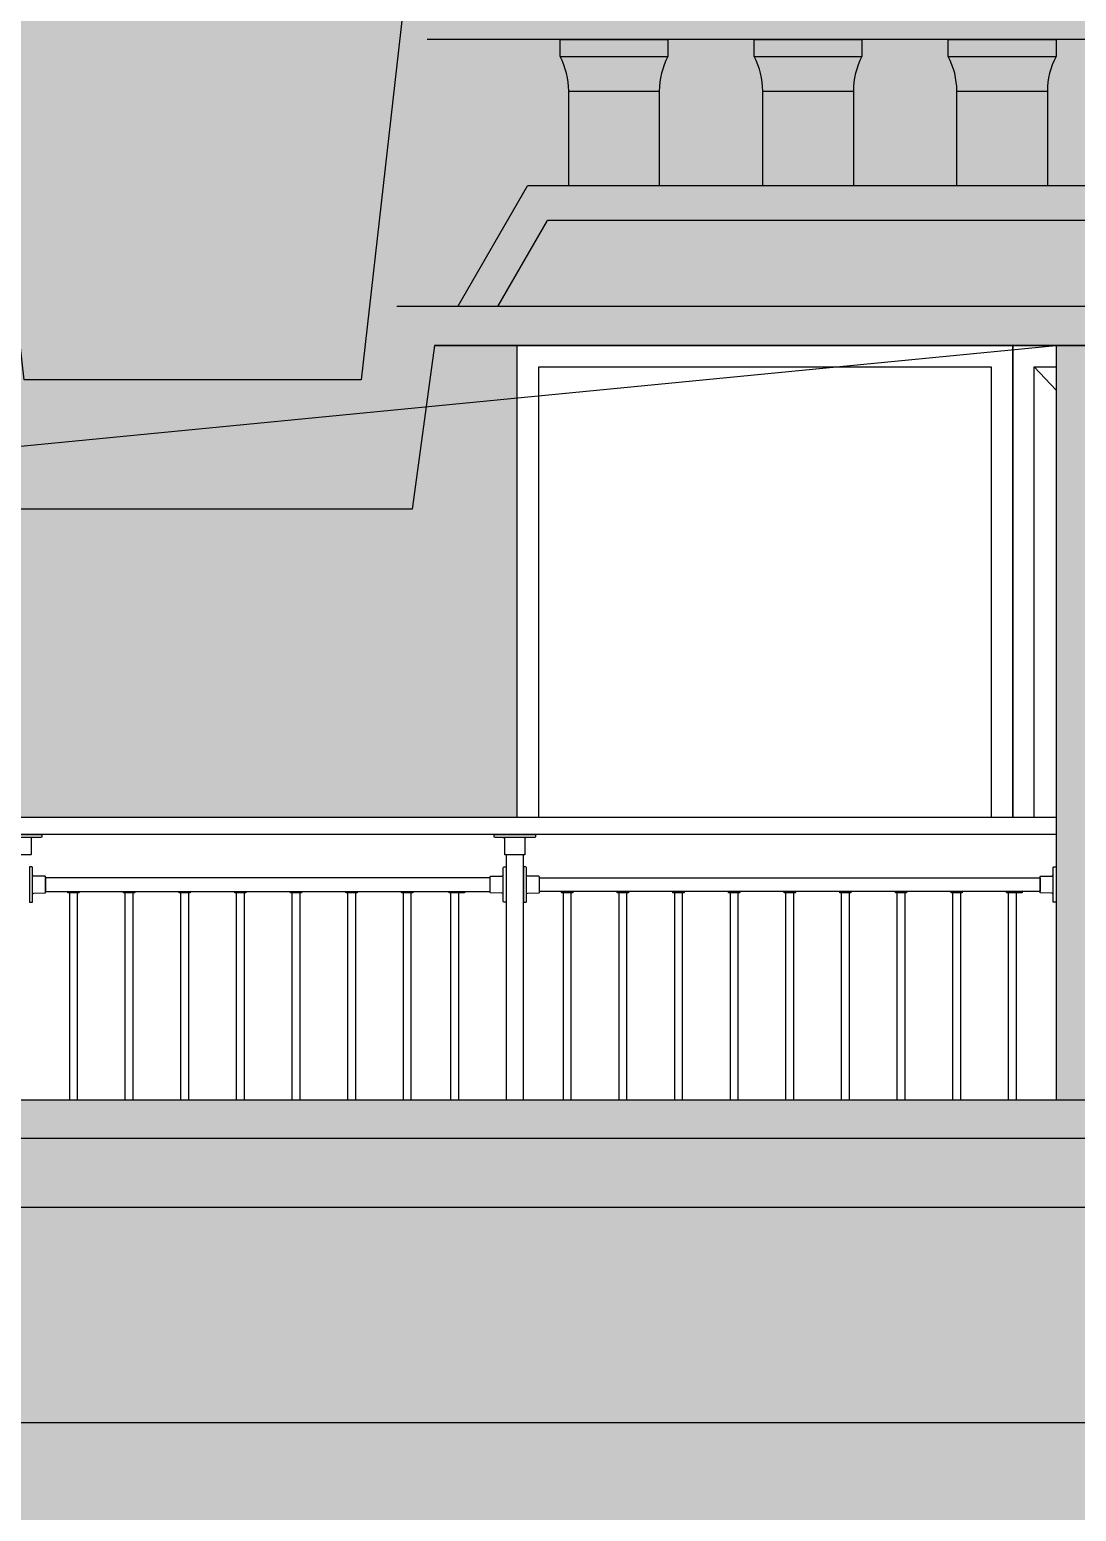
# Model space of a CAD drawing. Extents: x -12446 to 284554, y -295110 to 165007.
# Drawn here: x 18123 to 20551, y -250024 to -246587 of the extents above; entities that cross this region are included whole.
import ezdxf

# ---------------------------------------------------------------- set-up
doc = ezdxf.new("R2010")
doc.units = 0
doc.header["$LTSCALE"] = 1000
doc.linetypes.add('AX-14-E$0$AX-85-M02$0$DASH', pattern=[0.35, 0.25, -0.1])
doc.linetypes.add('AX-14-E$0$DOTE', pattern=[2.4200000000000004, 2, -0.2, 0.02, -0.2])
doc.layers.get('0').update_dxf_attribs({"linetype": 'CONTINUOUS'})
for name, color, linetype in [('A-Anno-Note', 241, 'CONTINUOUS'), ('AX-14-comp-tc$0$AX-T-LMCZ-Z$1$AX-13-E01-E03$0$家具与填充', 251, 'CONTINUOUS'), ('AX-14-comp-tc$0$灰褐色真石漆', 15, 'CONTINUOUS'), ('AX-14-E$0$A-Detl-Fine', 152, 'CONTINUOUS'), ('AX-14-E$0$A-Detl-Medm', 40, 'CONTINUOUS'), ('AX-14-E$0$A-Detl-Patt', 8, 'CONTINUOUS'), ('AX-14-E$0$A-Detl-Thin', 131, 'CONTINUOUS'), ('AX-14-E$0$A-elev-HRAL', 61, 'CONTINUOUS'), ('AX-14-E$0$A-Elev-line1', 53, 'CONTINUOUS'), ('AX-14-E$0$A-Elev-line3', 40, 'CONTINUOUS'), ('AX-14-E$0$栏杆型材', 82, 'CONTINUOUS'), ('AX-14-E$0$阳台栏杆扶手', 82, 'CONTINUOUS')]:
    doc.layers.add(name, color=color, linetype=linetype)
doc.layers.add('AX-14-E$0$A-Grid', color=222, linetype='AX-14-E$0$DOTE', plot=False)
pattern_1 = [(37.50000000000001, (-60483.76636557342, -415276.5949064445), (-1.92003755518086, 58.72958847952108), [0, -46.3296, 0, -51.816, 0, -49.53]), (7.499999999999999, (-60483.76636557342, -415276.5949064445), (53.94279397656031, 86.0190120682025), [0, -24.9936, 0, -41.7576, 0, -16.002]), (327.5, (-60521.25676557343, -415276.5949064445), (94.91908442897494, 0.172462161425484), [0, -15.24, 0, -54.864, 0, -71.628]), (317.5, (-60521.25676557343, -415276.5949064445), (91.62677429667568, 26.75151879086595), [0, -7.62, 0, -35.9664, 0, -41.148])]

# ---------------------------------------------------------------- blocks, each defined once
blk = doc.blocks.new('AX-14-E$0$5S6G45S6G4S6G1S3GS36G4S35G4S56')
at = {"layer": 'AX-14-E$0$A-Detl-Thin'}
for p, q in [((18549.52685550126, 2950.00012890331), (18549.52685550126, 0.0001289033098146319)), ((13750.00013145801, 0.0001289033098146319), (18549.52685400154, 0.0001289033098146319)), ((18549.52685400154, 0.0001289033098146319), (19549.54445777202, -0.05525738530559465))]:
    blk.add_line(p, q, dxfattribs=at)
for points in [[(18499.52685327336, 0.0001289033098146319), (18549.52685400154, 0.0001289033098146319), (18549.52685400154, 645.0001289033098), (18549.52685400154, 645.0001289033098), (18549.52685400154, 855.0001289033098), (18499.52685327336, 855.0001289033098)], [(19249.54445777202, 645.000128903368), (13150.00013295593, 645.000128903368)], [(19549.54445777202, 525.0001289033098), (13150.00013295593, 525.0001289033098)]]:
    blk.add_lwpolyline(points, dxfattribs=at)
blk = doc.blocks.new('AX-14-E$0$32固定座立面')
at = {"layer": 'AX-14-E$0$栏杆型材', "color": 6, "linetype": 'Continuous'}
blk.add_line((-7.000000000029103, -22.48393362967181), (-7.000000000029103, 22.48393362967181), dxfattribs=at)
blk.add_lwpolyline([(-7.000000000029103, -22.48393363013747, 0.4116598905253932), (-9.973820392653579, -19.48404786120226), (-36.00872653194528, -19.25684467663814, -0.411659890479309), (-36.99999999529972, -18.25688275466382), (-36.99999999529972, 18.25688275466382, -0.411659890479309), (-36.00872653194528, 19.25684467663814), (-9.973820392653579, 19.48404786120226, 0.4116598904800121), (-7.000000000029103, 22.48393362967181), (-7.000000000014551, 39.03737757549971, -0.4116598903650479), (-5.017453071239287, 41.03730142168934), (0, 41.08108807232929), (0, -41.08108807232929), (-5.017453071239287, -41.03730142167478, -0.41165989040972), (-7.000000000014551, -39.03737757517956)], format="xyb", close=True, dxfattribs=at)
blk = doc.blocks.new('AX-14-E$0$40固定座立图')
at = {"layer": 'AX-14-E$0$A-elev-HRAL', "color": 6, "linetype": 'Continuous'}
blk.add_line((-26.48393362914794, -7), (26.48393362914794, -6.999999999985447), dxfattribs=at)
blk.add_lwpolyline([(48.03730141787673, -5.017453072752687), (48.08108807106328, 0), (-48.08108807106328, 0), (-48.03730141787673, -5.017453072723583, 0.4116598905572963), (-46.03737757392809, -6.999999999985447), (-26.48393362913339, -7, -0.4116598905270585), (-23.48404786067839, -9.97382039311924), (-23.16957599873422, -46.00872653110127, 0.4116598905130126), (-22.16961407421331, -46.99999999710416), (22.16961407421331, -46.99999999710416, 0.4116598905256279), (23.16957599871967, -46.00872653104306), (23.48404786066385, -9.973820392930064, -0.4116598905116063), (26.48393362913339, -6.999999999985447), (46.03737757392809, -7.000000000014551, 0.4116598905572963)], format="xyb", close=True, dxfattribs=at)
blk = doc.blocks.new('AX-14-E$0$14141415YHTR4H54H56D')
at = {"layer": 'AX-14-E$0$A-Detl-Fine'}
for points in [[(17350.03552281558, 1855.00012890331), (17350.03552281558, 2900.00012890331), (18399.03552281558, 2900.00012890331), (18399.03552281558, 1855.00012890331)], [(18499.03552281558, 1855.00012890331), (18499.03552281558, 2900.00012890331), (18549.52685550126, 2900.00012890331)]]:
    blk.add_lwpolyline(points, dxfattribs=at)
at = {"layer": 'AX-14-E$0$A-Detl-Patt', "linetype": 'AX-14-E$0$AX-85-M02$0$DASH'}
blk.add_lwpolyline([(18499.03552281558, 2900.00012890331), (18549.52685550126, 2845.705909999029)], dxfattribs=at)
at = {"layer": 'AX-14-E$0$A-Detl-Thin'}
for p, q in [((18549.52685550126, 2950.00012890331), (18549.52685550126, 0.0001289033098146319)), ((13800.00013295768, 855.0001289033098), (18499.52685327336, 855.0001289033098))]:
    blk.add_line(p, q, dxfattribs=at)
for points in [[(17300.03552281558, 1855.00012890331), (17300.03552281558, 2950.00012890331), (18449.03552281558, 2950.00012890331), (18449.03552281558, 1855.00012890331)], [(18449.03552281558, 1855.00012890331), (18449.03552281558, 2950.00012890331), (18549.52685550126, 2950.00012890331)], [(18549.52685327336, 1855.00012890331), (18549.52685327336, 855.0001289033098)], [(18499.52685327336, 0.0001289033098146319), (18549.52685400154, 0.0001289033098146319), (18549.52685400154, 645.0001289033098), (18549.52685400154, 645.0001289033098), (18549.52685400154, 855.0001289033098), (18499.52685327336, 855.0001289033098)], [(13750.00013145801, 755.0001289033098), (18549.52685400154, 755.0001289033098)], [(19249.54445777202, 645.000128903368), (13150.00013295593, 645.000128903368)], [(19549.54445777202, 525.0001289033098), (13150.00013295593, 525.0001289033098)]]:
    blk.add_lwpolyline(points, dxfattribs=at)
at = {"layer": 'AX-14-E$0$A-elev-HRAL', "ltscale": 10}
for points in [[(16283.55357358916, 1683.00012890331, -0.4142135623730951), (16284.05357358916, 1682.50012890331), (16284.05357358916, 1680.50012890331, -0.4142135623730951), (16283.55357358916, 1680.00012890331), (16258.55357358916, 1680.00012890331, -0.4142135623730951), (16258.05357358916, 1680.50012890331), (16258.05357358916, 1682.50012890331, -0.4142135623730951), (16258.55357358916, 1683.00012890331)], [(16412.55357358916, 1683.00012890331, -0.4142135623730951), (16413.05357358916, 1682.50012890331), (16413.05357358916, 1680.50012890331, -0.4142135623730951), (16412.55357358916, 1680.00012890331), (16387.55357358916, 1680.00012890331, -0.4142135623730951), (16387.05357358916, 1680.50012890331), (16387.05357358916, 1682.50012890331, -0.4142135623730951), (16387.55357358916, 1683.00012890331)], [(16541.55357358916, 1683.00012890331, -0.4142135623730951), (16542.05357358916, 1682.50012890331), (16542.05357358916, 1680.50012890331, -0.4142135623730951), (16541.55357358916, 1680.00012890331), (16516.55357358916, 1680.00012890331, -0.4142135623730951), (16516.05357358916, 1680.50012890331), (16516.05357358916, 1682.50012890331, -0.4142135623730951), (16516.55357358916, 1683.00012890331)], [(16670.55357358916, 1683.00012890331, -0.4142135623730951), (16671.05357358916, 1682.50012890331), (16671.05357358916, 1680.50012890331, -0.4142135623730951), (16670.55357358916, 1680.00012890331), (16645.55357358916, 1680.00012890331, -0.4142135623730951), (16645.05357358916, 1680.50012890331), (16645.05357358916, 1682.50012890331, -0.4142135623730951), (16645.55357358916, 1683.00012890331)], [(16799.55357358916, 1683.00012890331, -0.4142135623730951), (16800.05357358916, 1682.50012890331), (16800.05357358916, 1680.50012890331, -0.4142135623730951), (16799.55357358916, 1680.00012890331), (16774.55357358916, 1680.00012890331, -0.4142135623730951), (16774.05357358916, 1680.50012890331), (16774.05357358916, 1682.50012890331, -0.4142135623730951), (16774.55357358916, 1683.00012890331)], [(16928.55357358916, 1683.00012890331, -0.4142135623730951), (16929.05357358916, 1682.50012890331), (16929.05357358916, 1680.50012890331, -0.4142135623730951), (16928.55357358916, 1680.00012890331), (16903.55357358916, 1680.00012890331, -0.4142135623730951), (16903.05357358916, 1680.50012890331), (16903.05357358916, 1682.50012890331, -0.4142135623730951), (16903.55357358916, 1683.00012890331)], [(17057.55357358916, 1683.00012890331, -0.4142135623730951), (17058.05357358916, 1682.50012890331), (17058.05357358916, 1680.50012890331, -0.4142135623730951), (17057.55357358916, 1680.00012890331), (17032.55357358916, 1680.00012890331, -0.4142135623730951), (17032.05357358916, 1680.50012890331), (17032.05357358916, 1682.50012890331, -0.4142135623730951), (17032.55357358916, 1683.00012890331)], [(17177.55357358916, 1683.000128903368, -0.4142135623730951), (17178.05357358916, 1682.500128903368), (17178.05357358916, 1680.500128903368, -0.4142135623730951), (17177.55357358916, 1680.000128903368), (17142.55357358916, 1680.00012890331, -0.4142135623730951), (17142.05357358916, 1680.50012890331), (17142.05357358916, 1682.50012890331, -0.4142135623730951), (17142.55357358916, 1683.00012890331)], [(17428.55357358916, 1683.00012890331, -0.4142135623730951), (17429.05357358916, 1682.50012890331), (17429.05357358916, 1680.50012890331, -0.4142135623730951), (17428.55357358916, 1680.00012890331), (17403.55357358916, 1680.00012890331, -0.4142135623730951), (17403.05357358916, 1680.50012890331), (17403.05357358916, 1682.50012890331, -0.4142135623730951), (17403.55357358916, 1683.00012890331)], [(17557.55357358916, 1683.00012890331, -0.4142135623730951), (17558.05357358916, 1682.50012890331), (17558.05357358916, 1680.50012890331, -0.4142135623730951), (17557.55357358916, 1680.00012890331), (17532.55357358916, 1680.00012890331, -0.4142135623730951), (17532.05357358916, 1680.50012890331), (17532.05357358916, 1682.50012890331, -0.4142135623730951), (17532.55357358916, 1683.00012890331)], [(17686.55357358916, 1683.00012890331, -0.4142135623730951), (17687.05357358916, 1682.50012890331), (17687.05357358916, 1680.50012890331, -0.4142135623730951), (17686.55357358916, 1680.00012890331), (17661.55357358916, 1680.00012890331, -0.4142135623730951), (17661.05357358916, 1680.50012890331), (17661.05357358916, 1682.50012890331, -0.4142135623730951), (17661.55357358916, 1683.00012890331)], [(17815.55357358916, 1683.00012890331, -0.4142135623730951), (17816.05357358916, 1682.50012890331), (17816.05357358916, 1680.50012890331, -0.4142135623730951), (17815.55357358916, 1680.00012890331), (17790.55357358916, 1680.00012890331, -0.4142135623730951), (17790.05357358916, 1680.50012890331), (17790.05357358916, 1682.50012890331, -0.4142135623730951), (17790.55357358916, 1683.00012890331)], [(17944.55357358916, 1683.00012890331, -0.4142135623730951), (17945.05357358916, 1682.50012890331), (17945.05357358916, 1680.50012890331, -0.4142135623730951), (17944.55357358916, 1680.00012890331), (17919.55357358916, 1680.00012890331, -0.4142135623730951), (17919.05357358916, 1680.50012890331), (17919.05357358916, 1682.50012890331, -0.4142135623730951), (17919.55357358916, 1683.00012890331)], [(18073.55357358916, 1683.00012890331, -0.4142135623730951), (18074.05357358916, 1682.50012890331), (18074.05357358916, 1680.50012890331, -0.4142135623730951), (18073.55357358916, 1680.00012890331), (18048.55357358916, 1680.00012890331, -0.4142135623730951), (18048.05357358916, 1680.50012890331), (18048.05357358916, 1682.50012890331, -0.4142135623730951), (18048.55357358916, 1683.00012890331)], [(18202.55357358916, 1683.00012890331, -0.4142135623730951), (18203.05357358916, 1682.50012890331), (18203.05357358916, 1680.50012890331, -0.4142135623730951), (18202.55357358916, 1680.00012890331), (18177.55357358916, 1680.00012890331, -0.4142135623730951), (18177.05357358916, 1680.50012890331), (18177.05357358916, 1682.50012890331, -0.4142135623730951), (18177.55357358916, 1683.00012890331)], [(18331.55357358916, 1683.00012890331, -0.4142135623730951), (18332.05357358916, 1682.50012890331), (18332.05357358916, 1680.50012890331, -0.4142135623730951), (18331.55357358916, 1680.00012890331), (18306.55357358916, 1680.00012890331, -0.4142135623730951), (18306.05357358916, 1680.50012890331), (18306.05357358916, 1682.50012890331, -0.4142135623730951), (18306.55357358916, 1683.00012890331)], [(18470.55357358916, 1683.000128903368, -0.4142135623730951), (18471.05357358916, 1682.500128903368), (18471.05357358916, 1680.500128903368, -0.4142135623730951), (18470.55357358916, 1680.000128903368), (18435.55357358916, 1680.00012890331, -0.4142135623730951), (18435.05357358916, 1680.50012890331), (18435.05357358916, 1682.50012890331, -0.4142135623730951), (18435.55357358916, 1683.00012890331)], [(16283.55357358916, 917.000128903368, 0.4142135623730951), (16284.05357358916, 917.500128903368), (16284.05357358916, 919.500128903368, 0.4142135623730951), (16283.55357358916, 920.000128903368), (16258.55357358916, 920.000128903368, 0.4142135623730951), (16258.05357358916, 919.500128903368), (16258.05357358916, 917.500128903368, 0.4142135623730951), (16258.55357358916, 917.000128903368)], [(16412.55357358916, 917.000128903368, 0.4142135623730951), (16413.05357358916, 917.500128903368), (16413.05357358916, 919.500128903368, 0.4142135623730951), (16412.55357358916, 920.000128903368), (16387.55357358916, 920.000128903368, 0.4142135623730951), (16387.05357358916, 919.500128903368), (16387.05357358916, 917.500128903368, 0.4142135623730951), (16387.55357358916, 917.000128903368)], [(16541.55357358916, 917.000128903368, 0.4142135623730951), (16542.05357358916, 917.500128903368), (16542.05357358916, 919.500128903368, 0.4142135623730951), (16541.55357358916, 920.000128903368), (16516.55357358916, 920.000128903368, 0.4142135623730951), (16516.05357358916, 919.500128903368), (16516.05357358916, 917.500128903368, 0.4142135623730951), (16516.55357358916, 917.000128903368)], [(16670.55357358916, 917.000128903368, 0.4142135623730951), (16671.05357358916, 917.500128903368), (16671.05357358916, 919.500128903368, 0.4142135623730951), (16670.55357358916, 920.000128903368), (16645.55357358916, 920.000128903368, 0.4142135623730951), (16645.05357358916, 919.500128903368), (16645.05357358916, 917.500128903368, 0.4142135623730951), (16645.55357358916, 917.000128903368)], [(16799.55357358916, 917.000128903368, 0.4142135623730951), (16800.05357358916, 917.500128903368), (16800.05357358916, 919.500128903368, 0.4142135623730951), (16799.55357358916, 920.000128903368), (16774.55357358916, 920.000128903368, 0.4142135623730951), (16774.05357358916, 919.500128903368), (16774.05357358916, 917.500128903368, 0.4142135623730951), (16774.55357358916, 917.000128903368)], [(16928.55357358916, 917.000128903368, 0.4142135623730951), (16929.05357358916, 917.500128903368), (16929.05357358916, 919.500128903368, 0.4142135623730951), (16928.55357358916, 920.000128903368), (16903.55357358916, 920.000128903368, 0.4142135623730951), (16903.05357358916, 919.500128903368), (16903.05357358916, 917.500128903368, 0.4142135623730951), (16903.55357358916, 917.000128903368)], [(17057.55357358916, 917.000128903368, 0.4142135623730951), (17058.05357358916, 917.500128903368), (17058.05357358916, 919.500128903368, 0.4142135623730951), (17057.55357358916, 920.000128903368), (17032.55357358916, 920.000128903368, 0.4142135623730951), (17032.05357358916, 919.500128903368), (17032.05357358916, 917.500128903368, 0.4142135623730951), (17032.55357358916, 917.000128903368)], [(17177.55357358916, 917.000128903368, 0.4142135623730951), (17178.05357358916, 917.500128903368), (17178.05357358916, 919.500128903368, 0.4142135623730951), (17177.55357358916, 920.000128903368), (17142.55357358916, 920.000128903368, 0.4142135623730951), (17142.05357358916, 919.500128903368), (17142.05357358916, 917.500128903368, 0.4142135623730951), (17142.55357358916, 917.000128903368)], [(17428.55357358916, 917.000128903368, 0.4142135623730951), (17429.05357358916, 917.500128903368), (17429.05357358916, 919.500128903368, 0.4142135623730951), (17428.55357358916, 920.000128903368), (17403.55357358916, 920.000128903368, 0.4142135623730951), (17403.05357358916, 919.500128903368), (17403.05357358916, 917.500128903368, 0.4142135623730951), (17403.55357358916, 917.000128903368)], [(17557.55357358916, 917.000128903368, 0.4142135623730951), (17558.05357358916, 917.500128903368), (17558.05357358916, 919.500128903368, 0.4142135623730951), (17557.55357358916, 920.000128903368), (17532.55357358916, 920.000128903368, 0.4142135623730951), (17532.05357358916, 919.500128903368), (17532.05357358916, 917.500128903368, 0.4142135623730951), (17532.55357358916, 917.000128903368)], [(17686.55357358916, 917.000128903368, 0.4142135623730951), (17687.05357358916, 917.500128903368), (17687.05357358916, 919.500128903368, 0.4142135623730951), (17686.55357358916, 920.000128903368), (17661.55357358916, 920.000128903368, 0.4142135623730951), (17661.05357358916, 919.500128903368), (17661.05357358916, 917.500128903368, 0.4142135623730951), (17661.55357358916, 917.000128903368)], [(17815.55357358916, 917.000128903368, 0.4142135623730951), (17816.05357358916, 917.500128903368), (17816.05357358916, 919.500128903368, 0.4142135623730951), (17815.55357358916, 920.000128903368), (17790.55357358916, 920.000128903368, 0.4142135623730951), (17790.05357358916, 919.500128903368), (17790.05357358916, 917.500128903368, 0.4142135623730951), (17790.55357358916, 917.000128903368)], [(17944.55357358916, 917.000128903368, 0.4142135623730951), (17945.05357358916, 917.500128903368), (17945.05357358916, 919.500128903368, 0.4142135623730951), (17944.55357358916, 920.000128903368), (17919.55357358916, 920.000128903368, 0.4142135623730951), (17919.05357358916, 919.500128903368), (17919.05357358916, 917.500128903368, 0.4142135623730951), (17919.55357358916, 917.000128903368)], [(18073.55357358916, 917.000128903368, 0.4142135623730951), (18074.05357358916, 917.500128903368), (18074.05357358916, 919.500128903368, 0.4142135623730951), (18073.55357358916, 920.000128903368), (18048.55357358916, 920.000128903368, 0.4142135623730951), (18048.05357358916, 919.500128903368), (18048.05357358916, 917.500128903368, 0.4142135623730951), (18048.55357358916, 917.000128903368)], [(18202.55357358916, 917.000128903368, 0.4142135623730951), (18203.05357358916, 917.500128903368), (18203.05357358916, 919.500128903368, 0.4142135623730951), (18202.55357358916, 920.000128903368), (18177.55357358916, 920.000128903368, 0.4142135623730951), (18177.05357358916, 919.500128903368), (18177.05357358916, 917.500128903368, 0.4142135623730951), (18177.55357358916, 917.000128903368)], [(18331.55357358916, 917.000128903368, 0.4142135623730951), (18332.05357358916, 917.500128903368), (18332.05357358916, 919.500128903368, 0.4142135623730951), (18331.55357358916, 920.000128903368), (18306.55357358916, 920.000128903368, 0.4142135623730951), (18306.05357358916, 919.500128903368), (18306.05357358916, 917.500128903368, 0.4142135623730951), (18306.55357358916, 917.000128903368)], [(18470.55357358916, 917.000128903368, 0.4142135623730951), (18471.05357358916, 917.500128903368), (18471.05357358916, 919.500128903368, 0.4142135623730951), (18470.55357358916, 920.000128903368), (18435.55357358916, 920.000128903368, 0.4142135623730951), (18435.05357358916, 919.500128903368), (18435.05357358916, 917.500128903368, 0.4142135623730951), (18435.55357358916, 917.000128903368)]]:
    blk.add_lwpolyline(points, format="xyb", close=True, dxfattribs=at)
for points in [[(16261.55357358916, 920.000128903368), (16280.55357358916, 920.000128903368), (16280.55357358916, 1680.00012890331), (16261.55357358916, 1680.00012890331)], [(16390.55357358916, 920.000128903368), (16409.55357358916, 920.000128903368), (16409.55357358916, 1680.00012890331), (16390.55357358916, 1680.00012890331)], [(16519.55357358916, 920.000128903368), (16538.55357358916, 920.000128903368), (16538.55357358916, 1680.00012890331), (16519.55357358916, 1680.00012890331)], [(16648.55357358916, 920.000128903368), (16667.55357358916, 920.000128903368), (16667.55357358916, 1680.00012890331), (16648.55357358916, 1680.00012890331)], [(16777.55357358916, 920.000128903368), (16796.55357358916, 920.000128903368), (16796.55357358916, 1680.00012890331), (16777.55357358916, 1680.00012890331)], [(16906.55357358916, 920.000128903368), (16925.55357358916, 920.000128903368), (16925.55357358916, 1680.00012890331), (16906.55357358916, 1680.00012890331)], [(17035.55357358916, 920.000128903368), (17054.55357358916, 920.000128903368), (17054.55357358916, 1680.00012890331), (17035.55357358916, 1680.00012890331)], [(17145.55357358916, 920.000128903368), (17164.55357358916, 920.000128903368), (17164.55357358916, 1680.00012890331), (17145.55357358916, 1680.00012890331)], [(17406.55357358916, 920.000128903368), (17425.55357358916, 920.000128903368), (17425.55357358916, 1680.00012890331), (17406.55357358916, 1680.00012890331)], [(17535.55357358916, 920.000128903368), (17554.55357358916, 920.000128903368), (17554.55357358916, 1680.00012890331), (17535.55357358916, 1680.00012890331)], [(17664.55357358916, 920.000128903368), (17683.55357358916, 920.000128903368), (17683.55357358916, 1680.00012890331), (17664.55357358916, 1680.00012890331)], [(17793.55357358916, 920.000128903368), (17812.55357358916, 920.000128903368), (17812.55357358916, 1680.00012890331), (17793.55357358916, 1680.00012890331)], [(17922.55357358916, 920.000128903368), (17941.55357358916, 920.000128903368), (17941.55357358916, 1680.00012890331), (17922.55357358916, 1680.00012890331)], [(18051.55357358916, 920.000128903368), (18070.55357358916, 920.000128903368), (18070.55357358916, 1680.00012890331), (18051.55357358916, 1680.00012890331)], [(18180.55357358916, 920.000128903368), (18199.55357358916, 920.000128903368), (18199.55357358916, 1680.00012890331), (18180.55357358916, 1680.00012890331)], [(18309.55357358916, 920.000128903368), (18328.55357358916, 920.000128903368), (18328.55357358916, 1680.00012890331), (18309.55357358916, 1680.00012890331)], [(18438.55357358916, 920.000128903368), (18457.55357358916, 920.000128903368), (18457.55357358916, 1680.00012890331), (18438.55357358916, 1680.00012890331)]]:
    blk.add_lwpolyline(points, close=True, dxfattribs=at)
at = {"layer": 'AX-14-E$0$栏杆型材'}
for points in [[(17274.52685327342, 1768.000128906278), (17274.52685327342, 855.0001289033098), (17314.52685327342, 855.0001289033098), (17314.52685327342, 1768.000128906278)], [(16206.5268532687, 1683.00012890331), (17237.52685327813, 1683.00012890331), (17237.52685327813, 1715.000128903368), (16206.5268532687, 1715.000128903368)], [(18512.52685327813, 1683.000128903368), (17351.5268532687, 1683.00012890331), (17351.5268532687, 1715.000128903368), (18512.52685327813, 1715.000128903368)], [(17237.52685327813, 917.000128903368), (16206.5268532687, 917.000128903368), (16206.5268532687, 885.0001289033098), (17237.52685327813, 885.0001289033098)], [(17351.5268532687, 917.000128903368), (18512.52685327813, 917.000128903368), (18512.52685327813, 885.0001289033098), (17351.5268532687, 885.0001289033098)]]:
    blk.add_lwpolyline(points, close=True, dxfattribs=at)
at = {"layer": 'AX-14-E$0$阳台栏杆扶手'}
for p, q in [((18549.52685327336, 1855.00012890331), (15314.32410144174, 1855.00012890331)), ((18549.52685327336, 1815.00012890331), (15314.32410144174, 1815.00012890331))]:
    blk.add_line(p, q, dxfattribs=at)
at = {"layer": 'AX-14-E$0$A-elev-HRAL', "xscale": -1}
for name, p in [('AX-14-E$0$40固定座立图', (16149.52685327348, 1815.000128903368)), ('AX-14-E$0$40固定座立图', (17294.52685327348, 1815.000128903368)), ('AX-14-E$0$32固定座立面', (16169.52685327348, 1699.000128903368)), ('AX-14-E$0$32固定座立面', (17314.52685327348, 1699.000128903368)), ('AX-14-E$0$32固定座立面', (16169.52685327348, 901.000128903368)), ('AX-14-E$0$32固定座立面', (17314.52685327348, 901.000128903368))]:
    blk.add_blockref(name, p, dxfattribs=at)
at = {"layer": 'AX-14-E$0$A-elev-HRAL'}
for p in [(17274.52685327336, 1699.000128903368), (18549.52685327336, 1699.000128903368), (17274.52685327336, 901.000128903368), (18549.52685327336, 901.000128903368)]:
    blk.add_blockref('AX-14-E$0$32固定座立面', p, dxfattribs=at)
blk = doc.blocks.new('AX-14-E$0$GRC券心石')
blk.add_wipeout([(-699.9985665616114, 200), (-699.9985665616114, 9.094947017729282e-13), (-649.9985665616085, 9.094947017729282e-13), (-649.9985665616085, -100.000000000005), (-599.9985665616058, -99.9999999999468), (-409.545749802543, -1499.9999999999418), (609.5451048597167, -1499.9999999999998), (799.9979216187577, -100.00000000006321), (849.9979216186756, -100.000000000005), (849.9979216186756, 9.094947017729282e-13), (899.9979216186784, 9.094947017729282e-13), (899.9979216187027, 200)]).dxf.layer = 'AX-14-E$0$A-Detl-Thin'
for points in [[(-699.9985665616114, 200), (-699.9985665616114, 0), (899.9979216186912, 0), (899.9979216186912, 200)], [(-699.9985665616114, 200), (899.9979216186912, 200)], [(799.9979216186912, -100), (609.5451048596879, -1500), (-409.5457498025498, -1500), (-599.9985665616114, -100)], [(615.7634321563528, -100), (490.7651608519373, -1200), (-290.7658057947992, -1200), (-415.764077099273, -100)]]:
    blk.add_lwpolyline(points)
blk.add_lwpolyline([(-649.9985665616114, 0), (849.9979216186912, 0), (849.9979216186912, -100), (-649.9985665616114, -100)], close=True)
blk = doc.blocks.new('AX-14-E$0$A$C124B0E8F')
blk.add_wipeout([(10700.000301317556, 2263.161154782174), (10700.000301317556, 2173.1611585812716), (10600.000301317572, 2173.1611585812716), (10600.000301317572, 2013.1611585813262), (10650.00030131754, 2013.1611585812316), (10650.000301310152, 1558.1606074524389), (10600.000301317908, 1558.1606074524389), (10600.00201628769, 1163.1607558044925), (10650.002016287322, 1163.1611206919588), (10650.000629716344, 1063.1609382356983), (24050.00041217988, 1063.1609382356983), (24050.000363165265, 1163.1605733480137), (24100.00030115564, 1163.1605733480137), (24100.00030115564, 1513.1606074524389), (24050.0003011546, 1513.1606074524389), (24050.00030115457, 2013.1611585812316), (24100.000301154585, 2013.1611585812316), (24100.000301154585, 2173.1611585812716), (24000.000301154603, 2173.1611585812716), (24000.000301154603, 2263.161154782174)]).dxf.layer = 'AX-14-E$0$A-Detl-Thin'
at = {"layer": 'AX-14-E$0$A-Detl-Medm'}
for p, q in [((10700.00030131757, 2263.161154782167), (24000.00030115459, 2263.161154782167)), ((24000.00030115459, 2173.161158581264), (10700.00030131757, 2173.161158581264)), ((24050.00030115459, 2013.161158581264), (10650.00030131757, 2013.161158581264)), ((24050.00030115459, 1513.160607452446), (10650.00030131757, 1513.160607452446))]:
    blk.add_line(p, q, dxfattribs=at)
blk = doc.blocks.new('AX-14-E$0$A$C2ECB7205')
blk.add_wipeout([(20219.3869767444, 3904.8158065800417), (20219.386976744398, 3814.8158065800308), (20169.486616307164, 3814.8158065800308), (20169.486616307193, 3734.8158065800053), (20156.62222290679, 3734.8158065800126), (20079.486616307076, 3414.8158065802454), (20029.486616307076, 3414.8158065802454), (20029.486616307062, 3374.8158065802327), (20009.486616306902, 3294.815806580278), (19989.486616307066, 3074.8158065797616), (20049.48661630718, 3074.8158065797616), (20049.48661630719, 2994.8158065800108), (19919.538089362304, 2994.8158065800108), (19919.48661630718, 2794.815806580018), (20044.486616306818, 2794.815806580018), (20044.486616306818, 2704.81580658028), (19994.486616328235, 2704.81580658028), (19994.486616328235, 2534.8158065801763), (19944.48661632824, 2374.815806570994), (19944.48661632824, 2004.815806580711), (19894.486617251903, 2004.815806580711), (19894.486617251903, 1854.8158065807147), (19819.537531914582, 1854.8158065796852), (19819.49549345162, 380.0002307862287), (19994.49149016029, 379.9952426623695), (19994.48892492329, 290.00024256304096), (19944.491490160428, 290.00024256304096), (19943.613761247132, 240.00038106035936), (19894.491490160428, 240.00038106035936), (19894.491490160428, 0.0003810603502643062), (19144.491490171982, 0.0003810603502643062), (19144.491490171982, 240.00038106035936), (19094.49149017188, 240.00038106035936), (19094.491490171844, 290.00038106035754), (19044.491490171986, 290.00038106035754), (19044.491490171986, 380.00038106036845), (19219.445448417762, 380.00038106036845), (19219.42237876633, 1854.806419937202), (19144.48661537336, 1854.8158065807147), (19144.486615373396, 2004.815806580711), (19094.486616297472, 2004.815806580711), (19094.486616297472, 2375.4409156209986), (19044.486616297407, 2534.8158065802436), (19044.486616297407, 2704.81580658028), (10583.484782494637, 2705.0002307861996), (10722.243283983373, 3725.000383002276), (10772.243283983371, 3725.000383002276), (10772.243283983371, 3825.0003830022724), (10822.243283983371, 3825.0003830022724), (10822.243283983371, 3904.8158065800417)]).translate(0, 0, -4.88483072430261e-09).dxf.layer = 'AX-14-E$0$A-Detl-Thin'
at = {"layer": 'AX-14-E$0$A-Elev-line1'}
for p, q in [((10974.53808936229, 3374.815806580009, -4.88483072430261e-09), (11224.53808936229, 3374.815806580009, -4.88483072430261e-09)), ((11424.53808936218, 3374.815806580009, -4.88483072430261e-09), (11674.53808936241, 3374.815806580009, -4.88483072430261e-09)), ((11874.53808936218, 3374.815806580009, -4.88483072430261e-09), (12124.53808936229, 3374.815806580009, -4.88483072430261e-09)), ((10994.53808936229, 3294.815806580009, -4.88483072430261e-09), (11204.53808936229, 3294.815806580009, -4.88483072430261e-09)), ((11444.53808936229, 3294.815806580009, -4.88483072430261e-09), (11654.53808936229, 3294.815806580009, -4.88483072430261e-09)), ((11894.53808936229, 3294.815806580009, -4.88483072430261e-09), (12104.53808936229, 3294.815806580009, -4.88483072430261e-09))]:
    blk.add_line(p, q, dxfattribs=at)
at = {"layer": 'AX-14-E$0$A-Elev-line1', "elevation": -4.88483072430261e-09}
for points in [[(10994.53808936229, 3294.815806580009, 0.1231056256176008), (10974.53808936229, 3374.815806580009), (10974.53808936229, 3414.815806580009), (11224.53808936229, 3414.815806580009), (11224.53808936229, 3374.815806580009, 0.1231056256176225), (11204.53808936229, 3294.815806580009), (11204.53808936229, 3074.815806579776), (10994.53808936229, 3074.815806579776)], [(11444.53808936229, 3294.815806580009, 0.1231056256176008), (11424.53808936218, 3374.815806580009), (11424.53808936218, 3414.815806580009), (11674.53808936241, 3414.815806580009), (11674.53808936241, 3374.815806580009, 0.1231056256176225), (11654.53808936229, 3294.815806580009), (11654.53808936229, 3074.815806579776), (11444.53808936229, 3074.815806579776)], [(11894.53808936229, 3294.815806580009, 0.1231056256176008), (11874.53808936218, 3374.815806580009), (11874.53808936218, 3414.815806580009), (12124.53808936229, 3414.815806580009), (12124.53808936229, 3374.815806580009, 0.1231056256176225), (12104.53808936229, 3294.815806580009), (12104.53808936229, 3074.815806579776), (11894.53808936229, 3074.815806579776)]]:
    blk.add_lwpolyline(points, format="xyb", close=True, dxfattribs=at)
at = {"layer": 'AX-14-E$0$A-Elev-line3'}
for p, q in [((19919.53808936229, 3414.815806580242, -4.88483072430261e-09), (10666.39806302925, 3414.815806580242, -4.88483072430261e-09)), ((10737.62664163249, 2794.815806580009, -4.88483072430261e-09), (10899.28471700576, 3074.815806580009, -4.88483072430261e-09)), ((19919.53808936229, 3074.815806580009, -4.88483072430261e-09), (10899.28471700576, 3074.815806580009, -4.88483072430261e-09)), ((10830.00268470307, 2794.815806580009, -4.88483072430261e-09), (10945.47273854105, 2994.815806580009, -4.88483072430261e-09)), ((19919.48661630717, 2994.815806580009, -4.88483072430261e-09), (10945.47273854105, 2994.815806580009, -4.88483072430261e-09)), ((19919.53808936229, 2794.815806580009, -4.88483072430261e-09), (10595.70308920802, 2794.815806580009, -4.88483072430261e-09)), ((20044.48661630682, 2704.815806580242, -4.88483072430261e-09), (10683.45618202531, 2704.815806580242, -4.88483072430261e-09))]:
    blk.add_line(p, q, dxfattribs=at)
blk = doc.blocks.new('AX-14-comp-tc')
at = {"layer": 'AX-14-comp-tc$0$AX-T-LMCZ-Z$1$AX-13-E01-E03$0$家具与填充'}
h = blk.add_hatch(dxfattribs=at)
h.set_pattern_fill('AR-SAND', color=256, scale=24)
h.set_pattern_definition(pattern_1)
h.paths.add_polyline_path([(8252.541649787774, -252541.8819820888), (8252.541649788007, -252631.8819820888), (8302.442010225117, -252632.066560489), (8302.442010225117, -252712.0665604891), (8315.233634426579, -252712.066560489), (8392.442010225117, -253032.0664102147), (17806.84281679973, -253032.0665604888), (17876.22553732418, -253652.0664102149), (17735.61423819637, -253652.0665604891), (17573.95616282322, -253372.0665604891), (8422.442010225117, -253372.0665604893), (8422.442010225117, -253452.0665604891), (8552.442010225117, -253452.0664102149), (8552.442010225117, -253652.0664102149), (8428.702790466923, -253652.0665604891), (8428.702790466923, -253742.0665604888), (8478.702790445503, -253742.0665604888), (17888.66652220706, -253743.518871419), (17940.13815930797, -254121.8818337927), (18759.22901397021, -254121.8818337927), (18810.9233292405, -253741.8819860087), (28271.92867487235, -253742.0665604888), (28271.92867487235, -253652.0665604891), (28146.98014792785, -253652.0665604891), (28146.98014792785, -253452.0665604891), (28276.92867487282, -253452.0664102149), (28276.92867487282, -253372.0664102152), (19130.81545487544, -253372.0665604891), (18969.15737950229, -253652.0665604891), (18813.58541061994, -253652.0665604891), (18897.92880089892, -253032.0665604888), (28306.92867487259, -253032.0664102147), (28384.06428147233, -252712.0664102149), (28396.92867487282, -252712.0665604891), (28396.92867487282, -252632.0665604891), (28446.82903530993, -252632.0665604891), (28446.82903530993, -252542.0665604891), (19149.67920130104, -252541.8818163721), (19149.68446015738, -252421.8818337927), (17549.68797197714, -252421.8818337927), (17549.6827131208, -252542.0665604891)])
h = blk.add_hatch(dxfattribs=at)
h.set_pattern_fill('AR-SAND', color=256, scale=24)
h.set_pattern_definition(pattern_1)
h.paths.add_polyline_path([(8442.442010225117, -253032.0664102147), (8442.442010225117, -253072.0665604888), (8462.44201022535, -253152.0664102149), (8482.442010225117, -253372.0664102138), (17573.95616282322, -253372.0665604891), (17735.61423819637, -253652.0665604891), (17891.18620707872, -253652.0665604891), (17806.84281679973, -253032.0665604888)])
edge = h.paths.add_edge_path()
edge.add_line((28256.92867487259, -253032.0665604888), (28256.92867487262, -253072.0665604888))
edge.add_line((28256.92867487259, -253072.0665604888), (28236.92867487244, -253152.0664102149))
edge.add_line((28236.92867487259, -253152.0664102149), (28216.9286748727, -253372.0664102152))
edge.add_line((28216.92867487259, -253372.0664102152), (19130.81545487547, -253372.0665604891))
edge.add_line((19130.81545487544, -253372.0665604891), (18969.15737950217, -253652.0665604891))
edge.add_line((18969.15737950229, -253652.0665604891), (18813.58541062, -253652.0665604891))
edge.add_line((18813.58541061994, -253652.0665604891), (18897.92880089897, -253032.0665604888))
edge.add_line((18897.92880089892, -253032.0665604888), (28286.06882723187, -253032.0665604854))
h = blk.add_hatch(dxfattribs=at)
h.set_pattern_fill('AR-SAND', color=256, scale=24)
h.set_pattern_definition([(37.50000000000001, (-86572.63727747524, -326606.2126952698), (-1.92003755518086, 58.72958847952108), [0, -46.3296, 0, -51.816, 0, -49.53]), (7.499999999999999, (-86572.63727747524, -326606.2126952698), (53.94279397656031, 86.0190120682025), [0, -24.9936, 0, -41.7576, 0, -16.002]), (327.5, (-86610.12767747525, -326606.2126952698), (94.91908442897494, 0.172462161425484), [0, -15.24, 0, -54.864, 0, -71.628]), (317.5, (-86610.12767747525, -326606.2126952698), (91.62677429667568, 26.75151879086595), [0, -7.62, 0, -35.9664, 0, -41.148])])
h.paths.add_polyline_path([(8478.702790445503, -253742.0665604888), (8477.44201020393, -253912.0664102146), (8514.69657850251, -253988.2368576273), (8527.442184651125, -254071.7538557), (8527.44201020393, -254442.0664102142), (8577.44200928029, -254442.0664102142), (8577.44200928029, -254592.0664102142), (8652.391094617633, -254592.0664102153), (8652.391068423487, -255491.8819860087), (1002.391094686551, -255491.8819860087), (1002.391094686551, -255591.8819860086), (1022.391094686551, -255591.8819860086), (1022.391094686551, -255691.8819740865), (1072.391109687829, -255691.8819740865), (1222.391094686551, -256321.8819860086), (1272.391094686551, -256321.8819860086), (1272.391094686551, -256591.8819859418), (1252.391080968169, -256591.8819859414), (1252.391080968169, -256691.88198594), (6902.391072859842, -256691.88198594), (6902.391072859842, -256646.8812060526), (8252.541649787774, -256646.8812060526), (8252.387571967527, -268242.0665604891), (8851.970065954694, -268241.8804672961), (8851.970065954694, -266536.8804672965), (10050.68638493499, -266536.8804672965), (10050.68638493499, -268686.8804672965), (10151.10741875076, -268686.8804672965), (10151.10741875076, -266536.8804672965), (11352.39109977041, -266536.8804672965), (11352.39109977041, -268241.8804672961), (13852.39109482043, -268241.8804672961), (13852.39682763381, -256691.8822025585), (22902.39105995675, -256691.8822025519), (22926.11310842487, -266276.8819860087), (22900.94450187806, -266276.8819860084), (22901.26328666282, -268241.8804672958), (25152.38705283971, -268241.8804672961), (25152.38699696408, -256691.8825560538), (28052.39103885586, -256691.8825560538), (28052.75779278678, -256646.8819760467), (29952.39109509517, -256646.8819959717), (29952.39109509517, -256689.2827172552), (35452.39112271331, -256689.2800792456), (35452.39107599747, -256591.8819800339), (35402.39108326597, -256591.8819800338), (35402.39107245006, -256321.8819698274), (35452.39108006409, -256321.8819711794), (35602.39105912283, -255691.8819711794), (35652.39108166503, -255691.8819711795), (35652.39212232488, -255591.8814656923), (35702.39106792616, -255591.8819860087), (35702.39106792616, -255491.8819860087), (30302.39107866501, -255491.8819860087), (28046.93755201725, -255491.8819860087), (28046.9219124034, -254592.0664104595), (28121.92867581741, -254592.0664104595), (28121.92867581741, -254442.0664102142), (28171.92867489377, -254442.0664102142), (28171.92850044681, -254071.7538557), (28184.67410659519, -253988.2368576273), (28221.92867489377, -253912.0664102146), (28221.92867489377, -253742.0664102147), (27271.92867486304, -253742.0664102147), (18810.9233292405, -253741.8819860087), (18759.22901397021, -254121.8818337927), (17940.13815930797, -254121.8818337927), (17888.66652220706, -253743.518871419)])
h.paths.add_polyline_path([(1852.394621507585, -255691.8819740865), (3101.094290623063, -255691.8819740865), (3302.387411180738, -256591.8807588942), (1852.394621507585, -256591.8807588942)], flags=16)
h.paths.add_polyline_path([(4102.39109475803, -255691.8819312666), (5602.391099751781, -255691.8819312666), (5602.391099751781, -256591.8819859417), (4102.39109475803, -256591.8819859417)], flags=16)
h.paths.add_polyline_path([(9602.391094818566, -254911.8810260835), (10602.39058339488, -254911.8810260835), (10602.39058339488, -255491.8819860087), (9602.391094818566, -255491.8819860087)], flags=16)
h.paths.add_polyline_path([(9602.38542753979, -257761.8801072679), (10602.38515902622, -257761.8801072679), (10602.39114985833, -256691.8822025552), (9602.39141837167, -256691.8822025552)], flags=16)
h.paths.add_polyline_path([(9602.38542753979, -257761.8801072679), (10602.38503757105, -257761.8801072679), (10602.38503757105, -259361.8810671931), (9602.38542753979, -259361.8810671931)], flags=16)
h.paths.add_polyline_path([(10602.38503757105, -260711.8801072679), (9602.391094818799, -260711.8801072679), (9602.391094818799, -262311.8810671931), (10602.38503757105, -262311.8810671931)], flags=16)
h.paths.add_polyline_path([(9602.391094818799, -262311.8810671931), (10602.3910948188, -262311.8810671931), (10602.39373987479, -263586.8810671966), (9602.393739874795, -263586.8810671966)], flags=16)
h.paths.add_polyline_path([(9602.396640642633, -263586.8810671966), (10602.39083910672, -263586.8810671966), (10602.39083910672, -265186.8820271218), (9602.396640642633, -265186.8820271218)], flags=16)
h.paths.add_polyline_path([(8652.391094617633, -266136.8820651444), (11552.39109471915, -266136.8820651444), (11552.39109471915, -266236.8820651444), (8652.391094617633, -266236.8820651444)], flags=16)
h.paths.add_polyline_path([(26102.39160615517, -254911.8810260835), (27102.39109473149, -254911.8810260835), (27102.39109473149, -255491.8819860087), (26102.39160615517, -255491.8819860087)], flags=16)
h.paths.add_polyline_path([(24302.22488917547, -266726.8819860087), (25002.55026139603, -266726.8819860087), (25000.9446581592, -268076.8804672961), (24301.2631303862, -268076.8804672961)], flags=16)
h.paths.add_polyline_path([(31998.27289866665, -255691.8819067876), (30498.2728936729, -255691.8819067876), (30498.2728936729, -256591.8819614627), (31998.27289866665, -256591.8819614627)], flags=16)
h.paths.add_polyline_path([(34152.39109967728, -256591.8819859417), (32805.23363442658, -256591.8819859417), (33002.39105843063, -255691.8819740865), (34152.39109967728, -255691.8819740865)], flags=16)
h.paths.add_polyline_path([(9602.393739874795, -265186.8820271218), (10602.39373987479, -265186.8820271218), (10602.39093289184, -266136.8820171083), (9602.391256444942, -266136.8820171083)], flags=16)
edge = h.paths.add_edge_path(flags=17)
edge.add_line((9602.39125054804, -253742.0665604888), (9602.391094818566, -254911.6941790598))
edge.add_line((9602.391094818566, -254911.6941790598), (10602.39109481857, -254911.6941790598))
edge.add_line((10602.39109481857, -254911.6941790598), (10602.39669568217, -253742.0665604888))
edge.add_line((10602.39669568217, -253742.0665604888), (9602.396695682168, -253742.0665604888))
edge.add_line((9602.391094818799, -259361.8810671931), (10602.39114985833, -259361.8810671931))
edge.add_line((10602.39114985833, -259361.8810671931), (10602.38532080277, -260711.8801072679))
edge.add_line((10602.38532080277, -260711.8801072679), (9602.385265763238, -260711.8801072679))
edge.add_line((9602.385265763238, -260711.8801072679), (9602.391094818799, -259391.8810671931))
edge.add_line((13852.39109482043, -253742.0665604888), (13852.39109482043, -255491.8819860087))
edge.add_line((13852.39109482043, -255491.8819860087), (22452.39109468003, -255491.8819860087))
edge.add_line((22452.39109468003, -255491.8819860087), (22452.39109468003, -253741.8819860087))
edge.add_line((22452.39109468003, -253741.8819860087), (18810.9233292405, -253741.8819860087))
edge.add_line((18810.9233292405, -253741.8819860087), (18759.22901397021, -254121.8818337927))
edge.add_line((18759.22901397021, -254121.8818337927), (17940.13815930797, -254121.8818337927))
edge.add_line((17940.13815930797, -254121.8818337927), (17888.66652220706, -253743.518871419))
edge.add_line((17888.66652220706, -253743.518871419), (13852.39109482037, -253741.8819860087))
edge.add_line((26102.38525540623, -253742.0665604888), (26102.39145909375, -254911.8810260835))
edge.add_line((26102.39145909375, -254911.8810260835), (27102.39175321659, -254911.8810260835))
edge.add_line((27102.39175321659, -254911.8810260835), (27102.38554952908, -253742.0665604888))
edge.add_line((27102.38554952908, -253742.0665604888), (26102.38554952908, -253742.0665604888))
h = blk.add_hatch(dxfattribs=at)
h.set_pattern_fill('AR-SAND', color=256, scale=24)
h.set_pattern_definition(pattern_1)
h.paths.add_polyline_path([(14652.39109481717, -253741.8819860087), (14652.39109481717, -255491.8819860087), (15552.3910948188, -255491.8819860087), (15552.3910948188, -254836.8819860087), (15802.42639389061, -254836.8819860087), (15802.59519058638, -253743.1969122402)])
h.paths.add_polyline_path([(20351.91781736244, -253743.518871419), (21351.93541963314, -253743.518871419), (21351.93541963314, -255491.8819860087), (20351.91781736244, -255491.8819860087)])
edge = h.paths.add_edge_path()
edge.add_line((17602.42639389061, -253743.4027885852), (17602.42639389061, -254836.8819860087))
edge.add_line((17602.42639389061, -254836.8819860087), (19102.42648467679, -254836.8819860087))
edge.add_line((19102.42648467663, -254836.8819860087), (19102.42648467663, -253741.8819860087))
edge.add_line((19102.42648467663, -253741.8819860087), (18810.92332924045, -253741.8819860087))
edge.add_line((18810.9233292405, -253741.8819860087), (18759.22901397021, -254121.8818337927))
edge.add_line((18759.22901397021, -254121.8818337927), (17940.13815930791, -254121.8818337927))
edge.add_line((17940.13815930797, -254121.8818337927), (17888.66652220703, -253743.518871419))
edge.add_line((17888.66652220706, -253743.518871419), (17602.42639389058, -253743.518871419))
at = {"layer": 'AX-14-comp-tc$0$灰褐色真石漆'}
h = blk.add_hatch(dxfattribs=at)
h.set_pattern_fill('离散材料', color=256, scale=50)
h.set_pattern_definition([(0, (-60267.76636557342, -415132.5949064445), (132, 228), [12, -201, 9, -87, 18, -213]), (10, (-60324.76636557342, -415009.5949064445), (80.67613670150445, 285.3442849732936), [20.99999999999961, -50.99999999999921, 26.99999999999961, -158.9999999999968, 14.9999999999998, -197.9999999999968]), (20, (-60354.76636557342, -415105.5949064445), (133.4709535592092, 220.9762533757766), [24, -165, 21, -123, 15, -96]), (29.99999999999999, (-60267.76636557342, -415123.5949064445), (-21.96925639128059, 254.0518682742054), [15, -99, 12, -147, 9, -195]), (40, (-60351.76636557342, -415057.5949064445), (33.83591731976973, 216.3703554074118), [11.9999999999998, -131.9999999999968, 8.999999999999803, -83.99999999999842, 23.99999999999961, -152.9999999999968]), (49.99999999999999, (-60306.76636557342, -415165.5949064445), (-80.24786473477874, 235.733494025581), [6, -111, 15, -183, 18, -93]), (59.99999999999999, (-60297.76636557342, -415144.5949064445), (-99.47302994931883, 223.7076581449592), [15, -123, 6, -144, 12, -111]), (70, (-60330.76636557342, -415180.5949064445), (-109.8922702303704, 215.5868477983183), [8.999999999999803, -56.9999999999992, 17.99999999999961, -95.99999999999842, 11.9999999999998, -131.9999999999968]), (80, (-60315.76636557342, -415003.5949064445), (-208.5653438188234, 164.7194504535999), [20.99999999999961, -131.9999999999968, 8.999999999999803, -155.9999999999968, 17.99999999999961, -146.9999999999968]), (90, (-60297.76636557342, -415132.5949064445), (-264, 111), [18, -93, 12, -183, 6, -186]), (99.99999999999993, (-60345.76636557342, -415039.5949064445), (-247.9714589557226, 145.145291151213), [20.99999999999999, -117, 17.99999999999999, -95.99999999999997, 20.99999999999999, -218.9999999999999]), (110, (-60366.76636557342, -415210.5949064445), (-240.4403417043912, 81.69113832647703), [24, -78, 12, -159, 18, -174]), (120, (-60447.76636557342, -415174.5949064445), (-286.6499444855586, 28.49226783578576), [14.9999999999998, -200.9999999999968, 17.99999999999961, -92.99999999999842, 20.99999999999961, -122.9999999999984]), (130, (-60381.76636557342, -415240.5949064445), (-279.1077671106385, 71.26608126250224), [9, -66, 12, -129, 24, -168]), (140, (-60471.76636557342, -415000.5949064445), (-220.5968515658284, -34.20568782006698), [18, -108, 21, -93, 12, -126]), (150, (-60222.76636557342, -415258.5949064445), (-204.8249722427793, -120.7672585833788), [12, -84, 24, -186, 21, -171]), (160, (-60420.76636557342, -415090.5949064445), (-237.9010738302391, -162.4286891851902), [17.99999999999961, -125.9999999999984, 14.9999999999998, -113.9999999999984, 11.9999999999998, -182.9999999999968]), (170, (-60402.76636557342, -415162.5949064445), (-215.6440470452878, -169.1231651014422), [26.99999999999961, -98.99999999999842, 17.99999999999961, -134.9999999999968, 23.99999999999961, -131.9999999999968])])
edge = h.paths.add_edge_path()
edge.add_line((26102.38525540623, -253742.0665604888), (26102.39145909375, -254911.8810260835))
edge.add_line((26102.39145909375, -254911.8810260835), (27102.39175321642, -254911.8810260835))
edge.add_line((27102.39175321659, -254911.8810260835), (27102.38554952908, -253742.0665604888))
edge.add_line((27102.38554952908, -253742.0665604888), (26102.38554952908, -253742.0665604888))
edge.add_line((9602.39125054804, -253742.0665604888), (9602.391094818668, -254911.6941790598))
edge.add_line((9602.391094818566, -254911.6941790598), (10602.39109481857, -254911.6941790598))
edge.add_line((10602.39109481857, -254911.6941790598), (10602.39669568207, -253742.0665604888))
edge.add_line((10602.39669568217, -253742.0665604888), (9602.396695682168, -253742.0665604888))
blk = doc.blocks.new('AX-14-E')
at = {"layer": 'AX-14-E$0$A-Detl-Thin'}
blk.add_line((20503.4712572576, -247319.4103259706), (20503.4712572576, -250269.4103259706), dxfattribs=at)
at = {"layer": 'AX-14-E$0$A-Grid'}
blk.add_line((-714.3520351273473, -249504.4103259706), (39369.13211807332, -249504.4103259706), dxfattribs=at)
blk.add_blockref('AX-14-E$0$5S6G45S6G4S6G1S3GS36G4S35G4S56', (1953.944401756336, -247319.4104548739))
blk.add_blockref('AX-14-E$0$14141415YHTR4H54H56D', (1953.944401756336, -250269.4104548739))
at = {"layer": 'AX-14-E$0$A-Detl-Thin'}
blk.add_blockref('AX-14-E$0$A$C124B0E8F', (1153.944206590881, -251332.5714807527), dxfattribs=at)
at = {"layer": 'AX-14-E$0$A-Elev-line3'}
blk.add_blockref('AX-14-E$0$GRC券心石', (18401.23734900574, -246199.4101737545, 8.566133063246115e-09), dxfattribs=at)
at = {"layer": 'AX-14-E$0$A-Detl-Patt'}
blk.add_lwpolyline([(15703.78114953909, -248414.4103169213), (16265.40895687799, -247732.1039667336), (20503.30564689459, -247319.4105334679)], dxfattribs=at)
at = {"layer": 'AX-14-E$0$A-Detl-Thin'}
blk.add_blockref('AX-14-E$0$A$C2ECB7205', (8378.995498460776, -250024.4105567568, -2.272656564232183e-09), dxfattribs=at)
blk.add_blockref('AX-14-comp-tc', (152.8371209149773, 6422.471660038165), dxfattribs=at)

msp = doc.modelspace()

# ---------------------------------------------------------------- block references
at = {"layer": 'A-Anno-Note'}
msp.add_blockref('AX-14-E', (0, 0), dxfattribs=at)

doc.saveas('drawing.dxf')
